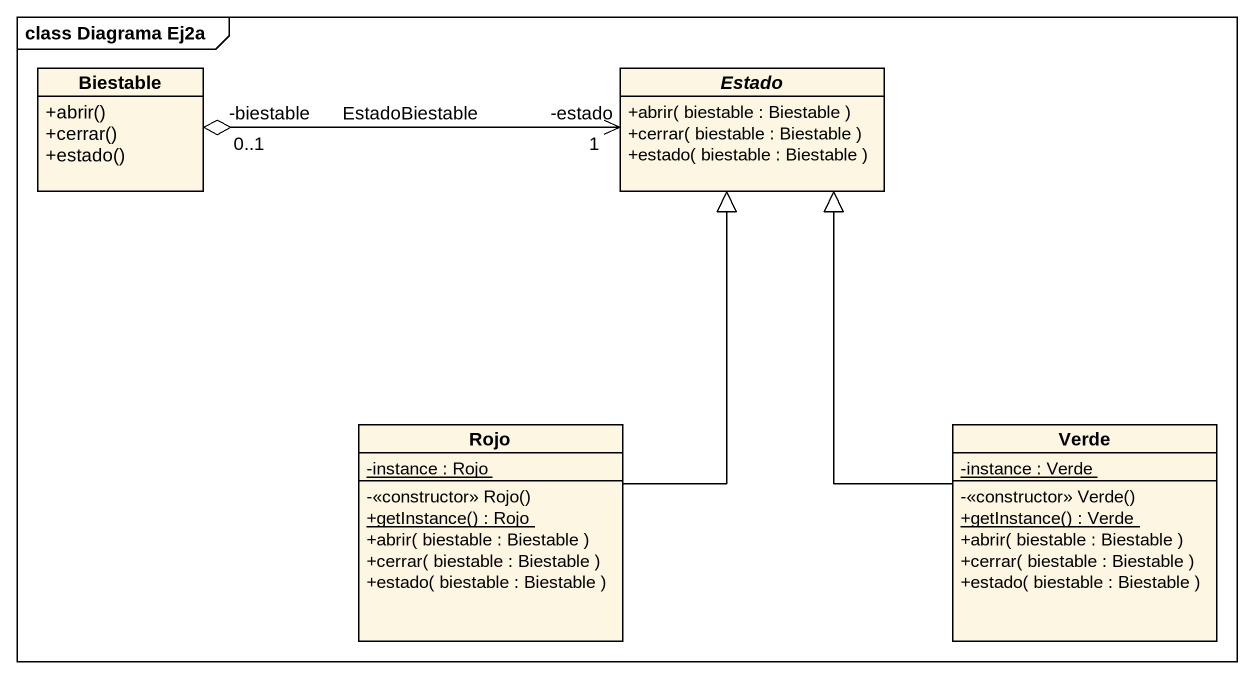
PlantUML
@startuml
mainframe class Diagrama Ej2a
hide circle
hide empty members
skinparam classAttributeIconSize 0
class Biestable {
  +abrir()
  +cerrar()
  +estado()
}
abstract class Estado {
  +abrir( biestable : Biestable )
  +cerrar( biestable : Biestable )
  +estado( biestable : Biestable )
}
class Rojo {
  {static} -instance : Rojo
  -<<constructor>> Rojo()
  {static} +getInstance() : Rojo
  +abrir( biestable : Biestable )
  +cerrar( biestable : Biestable )
  +estado( biestable : Biestable )
}
class Verde {
  {static} -instance : Verde
  -<<constructor>> Verde()
  {static} +getInstance() : Verde
  +abrir( biestable : Biestable )
  +cerrar( biestable : Biestable )
  +estado( biestable : Biestable )
}
Biestable "-biestable\n0..1" o-right-> "-estado\n1" Estado : EstadoBiestable
Rojo -up-|> Estado
Verde -up-|> Estado
@enduml
